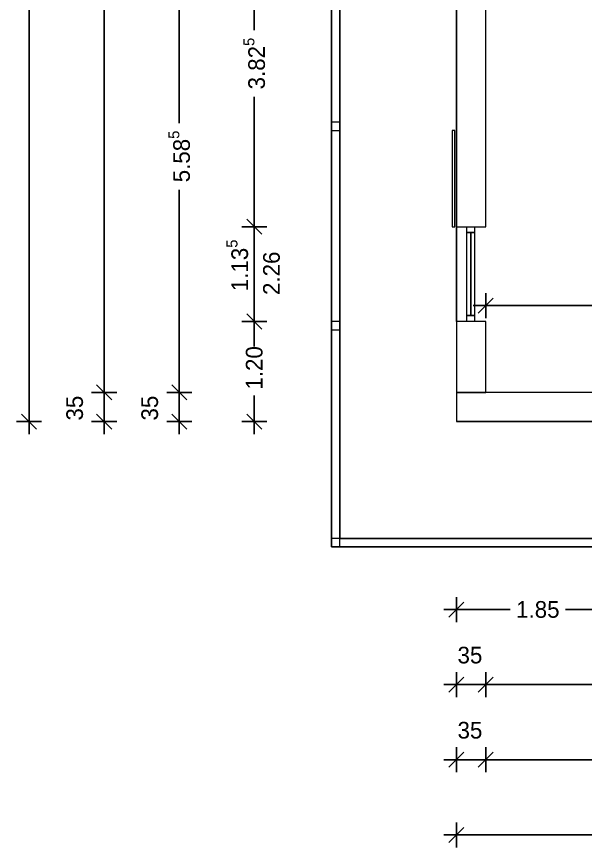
# Model space of a CAD drawing. Header units: metres. Extents: x 153.5 to 178.4, y 23.4 to 51.6.
# Drawn here: x 153.52 to 160.34, y 23.38 to 33.33 of the extents above; entities that cross this region are included whole.
import ezdxf

# ---------------------------------------------------------------- set-up
doc = ezdxf.new("R2010")
doc.units = ezdxf.units.M
doc.header["$XCLIPFRAME"] = 2
doc.header["$PDMODE"] = 65
doc.linetypes.add('AUSGEZOGEN', pattern=[0])
for name, color, linetype, lineweight in [('Fenster', 7, 'AUSGEZOGEN', 13), ('Fensterbank', 7, 'AUSGEZOGEN', 13), ('Standard', 7, 'AUSGEZOGEN', 25), ('Stütze Holz', 7, 'AUSGEZOGEN', 13), ('Verschattung', 7, 'AUSGEZOGEN', 13), ('Wand Holz tragend', 7, 'AUSGEZOGEN', 13)]:
    doc.layers.add(name, color=color, linetype=linetype, lineweight=lineweight)
doc.styles.add('Posterama Text Light', font='')
doc.styles.get('Posterama Text Light').set_extended_font_data('Posterama Text Light')
doc.dimstyles.new('DIMSTYLE_14', dxfattribs={"dimtxt": 0.2, "dimasz": 0.3, "dimexe": 0, "dimexo": 1e-06, "dimgap": 0.1, "dimtad": 0, "dimrnd": 0.005, "dimzin": 4, "dimdsep": 46, "dimtxsty": 'Posterama Text Light', "dimblk1": 'ALL_ML_STRICH', "dimblk2": 'ALL_ML_STRICH', "dimsah": 1, "dimcen": 0, "dimse1": 1, "dimse2": 1, "dimclrd": 7, "dimclre": 7, "dimclrt": 7, "dimadec": 0, "dimazin": 0, "dimtfac": 1, "dimtdec": 0, "dimtix": 1, "dimtmove": 2, "dimatfit": 3, "dimfxl": 0, "dimtzin": 0, "dimlwd": 0, "dimlwe": 18, "dimarcsym": 0})
doc.dimstyles.new('DIMSTYLE_3', dxfattribs={"dimtxt": 0.2, "dimasz": 0.3, "dimexe": 0, "dimexo": 1e-06, "dimgap": 0.1, "dimtad": 0, "dimdec": 3, "dimrnd": 0.005, "dimzin": 0, "dimdsep": 46, "dimtxsty": 'Posterama Text Light', "dimblk1": 'ALL_ML_STRICH', "dimblk2": 'ALL_ML_STRICH', "dimsah": 1, "dimcen": 0, "dimse1": 1, "dimse2": 1, "dimclrd": 7, "dimclre": 7, "dimclrt": 7, "dimadec": 0, "dimazin": 0, "dimtfac": 1, "dimtdec": 0, "dimtix": 1, "dimtmove": 2, "dimatfit": 3, "dimfxl": 0, "dimtzin": 0, "dimlwd": 0, "dimlwe": 25, "dimarcsym": 0})
doc.dimstyles.new('DIMSTYLE_4', dxfattribs={"dimtxt": 0.2, "dimasz": 0.3, "dimexe": 0, "dimexo": 1e-06, "dimgap": 0.1, "dimtad": 0, "dimrnd": 0.005, "dimzin": 0, "dimdsep": 46, "dimtxsty": 'Posterama Text Light', "dimblk1": 'ALL_ML_STRICH', "dimblk2": 'ALL_ML_STRICH', "dimsah": 1, "dimcen": 0, "dimse1": 1, "dimse2": 1, "dimclrd": 7, "dimclre": 7, "dimclrt": 7, "dimadec": 0, "dimazin": 0, "dimtfac": 1, "dimtdec": 0, "dimtix": 1, "dimtmove": 2, "dimatfit": 3, "dimfxl": 0, "dimtzin": 0, "dimlwd": 0, "dimlwe": 25, "dimarcsym": 0})
doc.dimstyles.new('DIMSTYLE_5', dxfattribs={"dimtxt": 0.2, "dimasz": 0.3, "dimexe": 0, "dimexo": 1e-06, "dimgap": 0.1, "dimtad": 0, "dimrnd": 0.005, "dimzin": 0, "dimdsep": 46, "dimtxsty": 'Posterama Text Light', "dimblk1": 'ALL_ML_STRICH', "dimblk2": 'ALL_ML_STRICH', "dimsah": 1, "dimcen": 0, "dimse1": 1, "dimse2": 1, "dimclrd": 7, "dimclre": 7, "dimclrt": 7, "dimadec": 0, "dimazin": 0, "dimtfac": 1, "dimtdec": 0, "dimtix": 1, "dimtmove": 2, "dimatfit": 3, "dimfxl": 0, "dimtzin": 0, "dimlwd": 0, "dimlwe": 25, "dimarcsym": 0})
doc.dimstyles.new('DIMSTYLE_6', dxfattribs={"dimtxt": 0.2, "dimasz": 0.3, "dimexe": 0, "dimexo": 1e-06, "dimgap": 0.1, "dimtad": 2, "dimdec": 1, "dimlfac": 100, "dimrnd": 0.5, "dimzin": 0, "dimdsep": 46, "dimtxsty": 'Posterama Text Light', "dimblk1": 'ALL_ML_STRICH', "dimblk2": 'ALL_ML_STRICH', "dimsah": 1, "dimcen": 0, "dimse1": 1, "dimse2": 1, "dimclrd": 7, "dimclre": 7, "dimclrt": 7, "dimadec": 0, "dimazin": 0, "dimtfac": 1, "dimtdec": 0, "dimtix": 1, "dimtmove": 2, "dimatfit": 3, "dimfxl": 0, "dimtvp": 1.2, "dimtzin": 0, "dimlwd": 0, "dimlwe": 25, "dimarcsym": 0})
doc.dimstyles.new('DIMSTYLE_7', dxfattribs={"dimtxt": 0.2, "dimasz": 0.3, "dimexe": 0, "dimexo": 1e-06, "dimgap": 0.1, "dimtad": 2, "dimdec": 1, "dimlfac": 100, "dimrnd": 0.5, "dimzin": 0, "dimdsep": 46, "dimtxsty": 'Posterama Text Light', "dimblk1": 'ALL_ML_STRICH', "dimblk2": 'ALL_ML_STRICH', "dimsah": 1, "dimcen": 0, "dimse1": 1, "dimse2": 1, "dimclrd": 7, "dimclre": 7, "dimclrt": 7, "dimadec": 0, "dimazin": 0, "dimtfac": 1, "dimtdec": 0, "dimtix": 1, "dimtmove": 2, "dimatfit": 3, "dimfxl": 0, "dimtvp": 1.2, "dimtzin": 0, "dimlwd": 0, "dimlwe": 25, "dimarcsym": 0})
doc.dimstyles.new('DIMSTYLE_9', dxfattribs={"dimtxt": 0.2, "dimasz": 0.3, "dimexe": 0, "dimexo": 1e-06, "dimgap": 0.1, "dimtad": 2, "dimdec": 3, "dimrnd": 0.005, "dimzin": 0, "dimdsep": 46, "dimtxsty": 'Posterama Text Light', "dimblk1": 'ALL_ML_STRICH', "dimblk2": 'ALL_ML_STRICH', "dimsah": 1, "dimcen": 0, "dimse1": 1, "dimse2": 1, "dimclrd": 7, "dimclre": 7, "dimclrt": 7, "dimadec": 0, "dimazin": 0, "dimtfac": 1, "dimtdec": 0, "dimtix": 1, "dimtmove": 2, "dimatfit": 3, "dimfxl": 0, "dimtzin": 0, "dimlwd": 0, "dimlwe": 25, "dimarcsym": 0})
picture_1 = doc.add_image_def('image1.jpg', size_in_pixel=(256, 256))
picture_2 = doc.add_image_def('image2.jpg', size_in_pixel=(256, 256))

# ---------------------------------------------------------------- blocks, each defined once
blk = doc.blocks.new('ALL_ML_STRICH')
at = {"color": 0, "linetype": 'ByBlock', "lineweight": -2}
for p, q in [((0, -0.5), (0, 0.5)), ((-1, 0), (0.5, 0)), ((-0.3, -0.3), (0.3, 0.3))]:
    blk.add_line(p, q, dxfattribs=at)
blk = doc.blocks.new('*D25')
at = {"layer": 'DEFPOINTS', "color": 7, "linetype": 'AUSGEZOGEN', "lineweight": 25, "transparency": 33554687}
for p in [(158.7978, 46.4848), (153.6732, 28.4819), (158.7978, 28.4819)]:
    blk.add_point(p, dxfattribs=at)
at = {"layer": 'Standard', "color": 7, "linetype": 'AUSGEZOGEN', "lineweight": -2, "transparency": 33554687}
for p, q in [((153.6732, 37.9821), (153.6732, 46.4848)), ((153.6732, 28.4819), (153.6732, 37.0421))]:
    blk.add_line(p, q, dxfattribs=at)
at = {"layer": 'Standard', "color": 7, "linetype": 'AUSGEZOGEN', "lineweight": 25, "transparency": 33554687, "xscale": 0.3, "yscale": 0.3, "zscale": 0.3}
for p, rotation in [((153.6732, 46.4848), 90), ((153.6732, 28.4819), 270)]:
    blk.add_blockref('ALL_ML_STRICH', p, dxfattribs=dict(at, rotation=rotation))
at = {"layer": 'Standard', "color": 7, "linetype": 'AUSGEZOGEN', "lineweight": 25, "transparency": 33554687, "insert": (153.6732, 37.5121), "char_height": 0.2, "width": 1.2, "attachment_point": 5, "rotation": 90, "style": 'Posterama Text Light'}
blk.add_mtext('\\A1;{\\A1;{18.00\\H0.132000;\\S5^ ;}}', dxfattribs=at)
blk = doc.blocks.new('*D26')
at = {"layer": 'DEFPOINTS', "color": 7, "linetype": 'AUSGEZOGEN', "lineweight": 25, "transparency": 33554687}
for p in [(158.7978, 28.4819), (172.7978, 28.4819), (158.7978, 23.53)]:
    blk.add_point(p, dxfattribs=at)
at = {"layer": 'Standard', "color": 7, "linetype": 'AUSGEZOGEN', "lineweight": -2, "transparency": 33554687}
for p, q in [((158.7978, 23.53), (165.4096, 23.53)), ((166.2096, 23.53), (172.7978, 23.53))]:
    blk.add_line(p, q, dxfattribs=at)
at = {"layer": 'Standard', "color": 7, "linetype": 'AUSGEZOGEN', "lineweight": 25, "transparency": 33554687, "xscale": 0.3, "yscale": 0.3, "zscale": 0.3, "rotation": 180}
blk.add_blockref('ALL_ML_STRICH', (158.7978, 23.53), dxfattribs=at)
at = {"layer": 'Standard', "color": 7, "linetype": 'AUSGEZOGEN', "lineweight": 25, "transparency": 33554687, "xscale": 0.3, "yscale": 0.3, "zscale": 0.3}
blk.add_blockref('ALL_ML_STRICH', (172.7978, 23.53), dxfattribs=at)
at = {"layer": 'Standard', "color": 7, "linetype": 'AUSGEZOGEN', "lineweight": 25, "transparency": 33554687, "insert": (165.8096, 23.53), "char_height": 0.2, "width": 1, "attachment_point": 5, "style": 'Posterama Text Light'}
blk.add_mtext('\\A1;{\\A1;{14.00\\H0.132000;\\S^ ;}}', dxfattribs=at)
blk = doc.blocks.new('*D28')
at = {"layer": 'DEFPOINTS', "color": 7, "linetype": 'AUSGEZOGEN', "lineweight": 25, "transparency": 33554687}
for p in [(159.1478, 28.8319), (158.7978, 28.4819), (158.7978, 25.33)]:
    blk.add_point(p, dxfattribs=at)
at = {"layer": 'Standard', "color": 7, "linetype": 'AUSGEZOGEN', "lineweight": -2, "transparency": 33554687}
blk.add_line((158.7978, 25.33), (159.1478, 25.33), dxfattribs=at)
at = {"layer": 'Standard', "color": 7, "linetype": 'AUSGEZOGEN', "lineweight": 25, "transparency": 33554687, "xscale": 0.3, "yscale": 0.3, "zscale": 0.3, "rotation": 180}
blk.add_blockref('ALL_ML_STRICH', (158.7978, 25.33), dxfattribs=at)
at = {"layer": 'Standard', "color": 7, "linetype": 'AUSGEZOGEN', "lineweight": 25, "transparency": 33554687, "xscale": 0.3, "yscale": 0.3, "zscale": 0.3}
blk.add_blockref('ALL_ML_STRICH', (159.1478, 25.33), dxfattribs=at)
at = {"layer": 'Standard', "color": 7, "linetype": 'AUSGEZOGEN', "lineweight": 25, "transparency": 33554687, "insert": (158.9592, 25.6828), "char_height": 0.2, "width": 0.8, "attachment_point": 5, "style": 'Posterama Text Light'}
blk.add_mtext('\\A1;{\\A1;{35\\H0.132000;\\S^ ;}}', dxfattribs=at)
blk = doc.blocks.new('*D29')
at = {"layer": 'DEFPOINTS', "color": 7, "linetype": 'AUSGEZOGEN', "lineweight": 25, "transparency": 33554687}
for p in [(159.1478, 28.8319), (165.6978, 28.8319), (159.1478, 25.33)]:
    blk.add_point(p, dxfattribs=at)
at = {"layer": 'Standard', "color": 7, "linetype": 'AUSGEZOGEN', "lineweight": -2, "transparency": 33554687}
for p, q in [((159.1478, 25.33), (162.1094, 25.33)), ((162.7694, 25.33), (165.6978, 25.33))]:
    blk.add_line(p, q, dxfattribs=at)
at = {"layer": 'Standard', "color": 7, "linetype": 'AUSGEZOGEN', "lineweight": 25, "transparency": 33554687, "xscale": 0.3, "yscale": 0.3, "zscale": 0.3, "rotation": 180}
blk.add_blockref('ALL_ML_STRICH', (159.1478, 25.33), dxfattribs=at)
at = {"layer": 'Standard', "color": 7, "linetype": 'AUSGEZOGEN', "lineweight": 25, "transparency": 33554687, "xscale": 0.3, "yscale": 0.3, "zscale": 0.3}
blk.add_blockref('ALL_ML_STRICH', (165.6978, 25.33), dxfattribs=at)
at = {"layer": 'Standard', "color": 7, "linetype": 'AUSGEZOGEN', "lineweight": 25, "transparency": 33554687, "insert": (162.4394, 25.33), "char_height": 0.2, "width": 0.8, "attachment_point": 5, "style": 'Posterama Text Light'}
blk.add_mtext('\\A1;{\\A1;{6.55\\H0.132000;\\S^ ;}}', dxfattribs=at)
blk = doc.blocks.new('*D36')
at = {"layer": 'DEFPOINTS', "color": 7, "linetype": 'AUSGEZOGEN', "lineweight": 25, "transparency": 33554687}
for p in [(159.1478, 28.8319), (158.7978, 28.4819), (158.7978, 24.43)]:
    blk.add_point(p, dxfattribs=at)
at = {"layer": 'Standard', "color": 7, "linetype": 'AUSGEZOGEN', "lineweight": -2, "transparency": 33554687}
blk.add_line((158.7978, 24.43), (159.1478, 24.43), dxfattribs=at)
at = {"layer": 'Standard', "color": 7, "linetype": 'AUSGEZOGEN', "lineweight": 25, "transparency": 33554687, "xscale": 0.3, "yscale": 0.3, "zscale": 0.3, "rotation": 180}
blk.add_blockref('ALL_ML_STRICH', (158.7978, 24.43), dxfattribs=at)
at = {"layer": 'Standard', "color": 7, "linetype": 'AUSGEZOGEN', "lineweight": 25, "transparency": 33554687, "xscale": 0.3, "yscale": 0.3, "zscale": 0.3}
blk.add_blockref('ALL_ML_STRICH', (159.1478, 24.43), dxfattribs=at)
at = {"layer": 'Standard', "color": 7, "linetype": 'AUSGEZOGEN', "lineweight": 25, "transparency": 33554687, "insert": (158.9592, 24.7828), "char_height": 0.2, "width": 0.8, "attachment_point": 5, "style": 'Posterama Text Light'}
blk.add_mtext('\\A1;{\\A1;{35\\H0.132000;\\S^ ;}}', dxfattribs=at)
blk = doc.blocks.new('*D37')
at = {"layer": 'DEFPOINTS', "color": 7, "linetype": 'AUSGEZOGEN', "lineweight": 25, "transparency": 33554687}
for p in [(159.1478, 28.8319), (172.4478, 28.8319), (159.1478, 24.43)]:
    blk.add_point(p, dxfattribs=at)
at = {"layer": 'Standard', "color": 7, "linetype": 'AUSGEZOGEN', "lineweight": -2, "transparency": 33554687}
for p, q in [((159.1478, 24.43), (165.4248, 24.43)), ((166.2248, 24.43), (172.4478, 24.43))]:
    blk.add_line(p, q, dxfattribs=at)
at = {"layer": 'Standard', "color": 7, "linetype": 'AUSGEZOGEN', "lineweight": 25, "transparency": 33554687, "xscale": 0.3, "yscale": 0.3, "zscale": 0.3, "rotation": 180}
blk.add_blockref('ALL_ML_STRICH', (159.1478, 24.43), dxfattribs=at)
at = {"layer": 'Standard', "color": 7, "linetype": 'AUSGEZOGEN', "lineweight": 25, "transparency": 33554687, "xscale": 0.3, "yscale": 0.3, "zscale": 0.3}
blk.add_blockref('ALL_ML_STRICH', (172.4478, 24.43), dxfattribs=at)
at = {"layer": 'Standard', "color": 7, "linetype": 'AUSGEZOGEN', "lineweight": 25, "transparency": 33554687, "insert": (165.8248, 24.43), "char_height": 0.2, "width": 1, "attachment_point": 5, "style": 'Posterama Text Light'}
blk.add_mtext('\\A1;{\\A1;{13.30\\H0.132000;\\S^ ;}}', dxfattribs=at)
blk = doc.blocks.new('*D46')
at = {"layer": 'DEFPOINTS', "color": 7, "linetype": 'AUSGEZOGEN', "lineweight": 25, "transparency": 33554687}
for p in [(158.7978, 28.4819), (160.6478, 28.4819), (158.7978, 26.23)]:
    blk.add_point(p, dxfattribs=at)
at = {"layer": 'Standard', "color": 7, "linetype": 'AUSGEZOGEN', "lineweight": -2, "transparency": 33554687}
for p, q in [((158.7978, 26.23), (159.4432, 26.23)), ((160.1032, 26.23), (160.6478, 26.23))]:
    blk.add_line(p, q, dxfattribs=at)
at = {"layer": 'Standard', "color": 7, "linetype": 'AUSGEZOGEN', "lineweight": 25, "transparency": 33554687, "xscale": 0.3, "yscale": 0.3, "zscale": 0.3, "rotation": 180}
blk.add_blockref('ALL_ML_STRICH', (158.7978, 26.23), dxfattribs=at)
at = {"layer": 'Standard', "color": 7, "linetype": 'AUSGEZOGEN', "lineweight": 25, "transparency": 33554687, "xscale": 0.3, "yscale": 0.3, "zscale": 0.3}
blk.add_blockref('ALL_ML_STRICH', (160.6478, 26.23), dxfattribs=at)
at = {"layer": 'Standard', "color": 7, "linetype": 'AUSGEZOGEN', "lineweight": 25, "transparency": 33554687, "insert": (159.7732, 26.23), "char_height": 0.2, "width": 0.8, "attachment_point": 5, "style": 'Posterama Text Light'}
blk.add_mtext('\\A1;{\\A1;{1.85\\H0.132000;\\S^ ;}}', dxfattribs=at)
blk = doc.blocks.new('*D57')
at = {"layer": 'DEFPOINTS', "color": 7, "linetype": 'AUSGEZOGEN', "lineweight": 25, "transparency": 33554687}
for p in [(159.1478, 28.8319), (154.5732, 28.4819), (158.7978, 28.4819)]:
    blk.add_point(p, dxfattribs=at)
at = {"layer": 'Standard', "color": 7, "linetype": 'AUSGEZOGEN', "lineweight": -2, "transparency": 33554687}
blk.add_line((154.5732, 28.4819), (154.5732, 28.8319), dxfattribs=at)
at = {"layer": 'Standard', "color": 7, "linetype": 'AUSGEZOGEN', "lineweight": 25, "transparency": 33554687, "xscale": 0.3, "yscale": 0.3, "zscale": 0.3}
for p, rotation in [((154.5732, 28.8319), 90), ((154.5732, 28.4819), 270)]:
    blk.add_blockref('ALL_ML_STRICH', p, dxfattribs=dict(at, rotation=rotation))
at = {"layer": 'Standard', "color": 7, "linetype": 'AUSGEZOGEN', "lineweight": 25, "transparency": 33554687, "insert": (154.2204, 28.6434), "char_height": 0.2, "width": 0.8, "attachment_point": 5, "rotation": 90, "style": 'Posterama Text Light'}
blk.add_mtext('\\A1;{\\A1;{35\\H0.132000;\\S^ ;}}', dxfattribs=at)
blk = doc.blocks.new('*D58')
at = {"layer": 'DEFPOINTS', "color": 7, "linetype": 'AUSGEZOGEN', "lineweight": 25, "transparency": 33554687}
for p in [(159.1478, 46.1348), (154.5732, 28.8319), (159.1478, 28.8319)]:
    blk.add_point(p, dxfattribs=at)
at = {"layer": 'Standard', "color": 7, "linetype": 'AUSGEZOGEN', "lineweight": -2, "transparency": 33554687}
for p, q in [((154.5732, 38.0094), (154.5732, 46.1348)), ((154.5732, 28.8319), (154.5732, 37.0694))]:
    blk.add_line(p, q, dxfattribs=at)
at = {"layer": 'Standard', "color": 7, "linetype": 'AUSGEZOGEN', "lineweight": 25, "transparency": 33554687, "xscale": 0.3, "yscale": 0.3, "zscale": 0.3}
for p, rotation in [((154.5732, 46.1348), 90), ((154.5732, 28.8319), 270)]:
    blk.add_blockref('ALL_ML_STRICH', p, dxfattribs=dict(at, rotation=rotation))
at = {"layer": 'Standard', "color": 7, "linetype": 'AUSGEZOGEN', "lineweight": 25, "transparency": 33554687, "insert": (154.5732, 37.5394), "char_height": 0.2, "width": 1.2, "attachment_point": 5, "rotation": 90, "style": 'Posterama Text Light'}
blk.add_mtext('\\A1;{\\A1;{17.30\\H0.132000;\\S5^ ;}}', dxfattribs=at)
blk = doc.blocks.new('*D68')
at = {"layer": 'DEFPOINTS', "color": 7, "linetype": 'AUSGEZOGEN', "lineweight": 25, "transparency": 33554687}
for p in [(158.7978, 29.6815), (156.3732, 28.4819), (158.7978, 28.4819)]:
    blk.add_point(p, dxfattribs=at)
at = {"layer": 'Standard', "color": 7, "linetype": 'AUSGEZOGEN', "lineweight": -2, "transparency": 33554687}
for p, q in [((156.3732, 29.4559), (156.3732, 29.6815)), ((156.3732, 28.4819), (156.3732, 28.7959))]:
    blk.add_line(p, q, dxfattribs=at)
at = {"layer": 'Standard', "color": 7, "linetype": 'AUSGEZOGEN', "lineweight": 25, "transparency": 33554687, "xscale": 0.3, "yscale": 0.3, "zscale": 0.3}
for p, rotation in [((156.3732, 29.6815), 90), ((156.3732, 28.4819), 270)]:
    blk.add_blockref('ALL_ML_STRICH', p, dxfattribs=dict(at, rotation=rotation))
at = {"layer": 'Standard', "color": 7, "linetype": 'AUSGEZOGEN', "lineweight": 25, "transparency": 33554687, "insert": (156.3732, 29.1259), "char_height": 0.2, "width": 0.8, "attachment_point": 5, "rotation": 90, "style": 'Posterama Text Light'}
blk.add_mtext('\\A1;{\\A1;{1.20\\H0.132000;\\S^ ;}}', dxfattribs=at)
blk = doc.blocks.new('*D69')
at = {"layer": 'DEFPOINTS', "color": 7, "linetype": 'AUSGEZOGEN', "lineweight": 25, "transparency": 33554687}
for p in [(158.7978, 30.8165), (156.3732, 29.6815), (158.7978, 29.6815)]:
    blk.add_point(p, dxfattribs=at)
at = {"layer": 'Standard', "color": 7, "linetype": 'AUSGEZOGEN', "lineweight": -2, "transparency": 33554687}
blk.add_line((156.3732, 29.6815), (156.3732, 30.8165), dxfattribs=at)
at = {"layer": 'Standard', "color": 7, "linetype": 'AUSGEZOGEN', "lineweight": 25, "transparency": 33554687, "xscale": 0.3, "yscale": 0.3, "zscale": 0.3}
for p, rotation in [((156.3732, 30.8165), 90), ((156.3732, 29.6815), 270)]:
    blk.add_blockref('ALL_ML_STRICH', p, dxfattribs=dict(at, rotation=rotation))
at = {"layer": 'Standard', "color": 7, "linetype": 'AUSGEZOGEN', "lineweight": 25, "transparency": 33554687, "insert": (156.1704, 30.3537), "char_height": 0.2, "width": 1, "attachment_point": 5, "rotation": 90, "style": 'Posterama Text Light'}
blk.add_mtext('\\A1;{\\A1;{1.13\\H0.132000;\\S5^ ;}}', dxfattribs=at)
at = {"layer": 'Standard', "color": 7, "linetype": 'AUSGEZOGEN', "lineweight": 25, "transparency": 33554687, "insert": (156.4788, 29.9989), "char_height": 0.2, "width": 0.01, "attachment_point": 1, "rotation": 90, "line_spacing_factor": 0.60241, "style": 'Posterama Text Light'}
blk.add_mtext('\\A1;{2.26\\H0.132000;\\S^ ;}', dxfattribs=at)
blk = doc.blocks.new('*D70')
at = {"layer": 'DEFPOINTS', "color": 7, "linetype": 'AUSGEZOGEN', "lineweight": 25, "transparency": 33554687}
for p in [(158.7978, 34.6423), (156.3732, 30.8165), (158.7978, 30.8165)]:
    blk.add_point(p, dxfattribs=at)
at = {"layer": 'Standard', "color": 7, "linetype": 'AUSGEZOGEN', "lineweight": -2, "transparency": 33554687}
for p, q in [((156.3732, 33.1719), (156.3732, 34.6423)), ((156.3732, 30.8165), (156.3732, 32.3719))]:
    blk.add_line(p, q, dxfattribs=at)
at = {"layer": 'Standard', "color": 7, "linetype": 'AUSGEZOGEN', "lineweight": 25, "transparency": 33554687, "xscale": 0.3, "yscale": 0.3, "zscale": 0.3}
for p, rotation in [((156.3732, 34.6423), 90), ((156.3732, 30.8165), 270)]:
    blk.add_blockref('ALL_ML_STRICH', p, dxfattribs=dict(at, rotation=rotation))
at = {"layer": 'Standard', "color": 7, "linetype": 'AUSGEZOGEN', "lineweight": 25, "transparency": 33554687, "insert": (156.3732, 32.7719), "char_height": 0.2, "width": 1, "attachment_point": 5, "rotation": 90, "style": 'Posterama Text Light'}
blk.add_mtext('\\A1;{\\A1;{3.82\\H0.132000;\\S5^ ;}}', dxfattribs=at)
blk = doc.blocks.new('*D93')
at = {"layer": 'DEFPOINTS', "color": 7, "linetype": 'AUSGEZOGEN', "lineweight": 25, "transparency": 33554687}
for p in [(159.1478, 28.8319), (155.4732, 28.4819), (158.7978, 28.4819)]:
    blk.add_point(p, dxfattribs=at)
at = {"layer": 'Standard', "color": 7, "linetype": 'AUSGEZOGEN', "lineweight": -2, "transparency": 33554687}
blk.add_line((155.4732, 28.4819), (155.4732, 28.8319), dxfattribs=at)
at = {"layer": 'Standard', "color": 7, "linetype": 'AUSGEZOGEN', "lineweight": 25, "transparency": 33554687, "xscale": 0.3, "yscale": 0.3, "zscale": 0.3}
for p, rotation in [((155.4732, 28.8319), 90), ((155.4732, 28.4819), 270)]:
    blk.add_blockref('ALL_ML_STRICH', p, dxfattribs=dict(at, rotation=rotation))
at = {"layer": 'Standard', "color": 7, "linetype": 'AUSGEZOGEN', "lineweight": 25, "transparency": 33554687, "insert": (155.1204, 28.6434), "char_height": 0.2, "width": 0.8, "attachment_point": 5, "rotation": 90, "style": 'Posterama Text Light'}
blk.add_mtext('\\A1;{\\A1;{35\\H0.132000;\\S^ ;}}', dxfattribs=at)
blk = doc.blocks.new('*D94')
at = {"layer": 'DEFPOINTS', "color": 7, "linetype": 'AUSGEZOGEN', "lineweight": 25, "transparency": 33554687}
for p in [(159.1478, 34.4148), (155.4732, 28.8319), (159.1478, 28.8319)]:
    blk.add_point(p, dxfattribs=at)
at = {"layer": 'Standard', "color": 7, "linetype": 'AUSGEZOGEN', "lineweight": -2, "transparency": 33554687}
for p, q in [((155.4732, 32.059), (155.4732, 34.4148)), ((155.4732, 28.8319), (155.4732, 31.259))]:
    blk.add_line(p, q, dxfattribs=at)
at = {"layer": 'Standard', "color": 7, "linetype": 'AUSGEZOGEN', "lineweight": 25, "transparency": 33554687, "xscale": 0.3, "yscale": 0.3, "zscale": 0.3}
for p, rotation in [((155.4732, 34.4148), 90), ((155.4732, 28.8319), 270)]:
    blk.add_blockref('ALL_ML_STRICH', p, dxfattribs=dict(at, rotation=rotation))
at = {"layer": 'Standard', "color": 7, "linetype": 'AUSGEZOGEN', "lineweight": 25, "transparency": 33554687, "insert": (155.4732, 31.659), "char_height": 0.2, "width": 1, "attachment_point": 5, "rotation": 90, "style": 'Posterama Text Light'}
blk.add_mtext('\\A1;{\\A1;{5.58\\H0.132000;\\S5^ ;}}', dxfattribs=at)
blk = doc.blocks.new('*D114')
at = {"layer": 'DEFPOINTS', "color": 7, "linetype": 'AUSGEZOGEN', "lineweight": 25, "transparency": 33554687}
for p in [(159.1478, 34.4148), (163.6978, 33.1598), (159.1478, 29.8722)]:
    blk.add_point(p, dxfattribs=at)
at = {"layer": 'Standard', "color": 7, "linetype": 'AUSGEZOGEN', "lineweight": -2, "transparency": 33554687}
for p, q in [((159.1478, 29.8722), (161.1108, 29.8722)), ((161.7708, 29.8722), (163.6978, 29.8722))]:
    blk.add_line(p, q, dxfattribs=at)
at = {"layer": 'Standard', "color": 7, "linetype": 'AUSGEZOGEN', "lineweight": 25, "transparency": 33554687, "xscale": 0.3, "yscale": 0.3, "zscale": 0.3, "rotation": 180}
blk.add_blockref('ALL_ML_STRICH', (159.1478, 29.8722), dxfattribs=at)
at = {"layer": 'Standard', "color": 7, "linetype": 'AUSGEZOGEN', "lineweight": 25, "transparency": 33554687, "xscale": 0.3, "yscale": 0.3, "zscale": 0.3}
blk.add_blockref('ALL_ML_STRICH', (163.6978, 29.8722), dxfattribs=at)
at = {"layer": 'Standard', "color": 7, "linetype": 'AUSGEZOGEN', "lineweight": 25, "transparency": 33554687, "insert": (161.4408, 29.8722), "char_height": 0.2, "width": 0.8, "attachment_point": 5, "style": 'Posterama Text Light'}
blk.add_mtext('\\A1;{\\A1;{4.55\\H0.132000;\\S^ ;}}', dxfattribs=at)

msp = doc.modelspace()

# ---------------------------------------------------------------- linework, layer by layer
at = {"layer": 'Fenster', "transparency": 33554687}
for points in [[(158.9228, 30.7465), (158.9228, 30.8165), (159.0148, 30.8165), (159.0148, 30.7465), (158.9228, 30.7465)], [(158.9228, 29.7515), (158.9228, 30.7465), (159.0148, 30.7465), (159.0148, 29.7515), (158.9228, 29.7515)], [(158.9228, 29.6815), (158.9228, 29.7515), (159.0148, 29.7515), (159.0148, 29.6815), (158.9228, 29.6815)]]:
    msp.add_lwpolyline(points, close=True, dxfattribs=at)
msp.add_3dface([(158.9688, 29.7515, 3.24), (158.9688, 30.7465, 3.24), (158.9688, 30.7465, 5.36), (158.9688, 29.7515, 5.36)], dxfattribs=at)
at = {"layer": 'Fensterbank', "color": 7, "linetype": 'AUSGEZOGEN', "lineweight": 18, "transparency": 33554687}
msp.add_line((158.7978, 29.6815), (158.7978, 30.8165), dxfattribs=at)
at = {"layer": 'Standard', "color": 1, "linetype": 'AUSGEZOGEN', "lineweight": 25, "transparency": 33554687}
for points in [[(157.2978, 26.9819), (157.2978, 47.9848), (174.2978, 47.9848), (174.2978, 26.9819), (157.2978, 26.9819)], [(157.3978, 27.0819), (157.3978, 47.8848), (174.1978, 47.8848), (174.1978, 27.0819), (157.3978, 27.0819)]]:
    msp.add_lwpolyline(points, close=True, dxfattribs=at)
at = {"layer": 'Verschattung', "transparency": 33554687}
msp.add_lwpolyline([(158.7478, 31.9715), (158.7478, 30.8165), (158.7778, 30.8165), (158.7778, 31.9715), (158.7478, 31.9715)], close=True, dxfattribs=at)

# ---------------------------------------------------------------- dimensions: what is measured, and where the dimension line sits
at = {"layer": 'Standard', "color": 7, "linetype": 'AUSGEZOGEN', "lineweight": 25, "transparency": 33554687}
for base, p1, p2, dimstyle, picture, middle in [((153.6732, 46.4848), (158.7978, 28.4819), (158.7978, 46.4848), 'DIMSTYLE_3', '*D25', (153.6732, 37.5121)), ((154.5732, 46.1348), (159.1478, 28.8319), (159.1478, 46.1348), 'DIMSTYLE_3', '*D58', (154.5732, 37.5394)), ((156.3732, 34.6423), (158.7978, 30.8165), (158.7978, 34.6423), 'DIMSTYLE_3', '*D70', (156.3732, 32.7719)), ((155.4732, 34.4148), (159.1478, 28.8319), (159.1478, 34.4148), 'DIMSTYLE_3', '*D94', (155.4732, 31.659)), ((156.3732, 29.6815), (158.7978, 28.4819), (158.7978, 29.6815), 'DIMSTYLE_5', '*D68', (156.3732, 29.1259)), ((154.5732, 28.8319), (158.7978, 28.4819), (159.1478, 28.8319), 'DIMSTYLE_7', '*D57', (154.2204, 28.6434)), ((155.4732, 28.8319), (158.7978, 28.4819), (159.1478, 28.8319), 'DIMSTYLE_7', '*D93', (155.1204, 28.6434))]:
    dim = msp.add_linear_dim(base=base, p1=p1, p2=p2, angle=90, dimstyle=dimstyle, override={"dimpost": '<>', "dimclrd": 7, "dimclre": 7, "dimclrt": 7, "dimlwd": 0, "dimlwe": 25}, dxfattribs=at)
    dim.commit()
    dim.dimension.update_dxf_attribs({"geometry": picture, "text_midpoint": middle, "dimtype": 160})
for base, p1, p2, dimstyle, picture, middle in [((163.6978, 29.8722), (159.1478, 34.4148), (163.6978, 33.1598), 'DIMSTYLE_14', '*D114', (161.4408, 29.8722)), ((159.1478, 25.33), (158.7978, 28.4819), (159.1478, 28.8319), 'DIMSTYLE_6', '*D28', (158.9592, 25.6828)), ((159.1478, 24.43), (158.7978, 28.4819), (159.1478, 28.8319), 'DIMSTYLE_7', '*D36', (158.9592, 24.7828)), ((165.6978, 25.33), (159.1478, 28.8319), (165.6978, 28.8319), 'DIMSTYLE_5', '*D29', (162.4394, 25.33)), ((172.4478, 24.43), (159.1478, 28.8319), (172.4478, 28.8319), 'DIMSTYLE_5', '*D37', (165.8248, 24.43)), ((172.7978, 23.53), (158.7978, 28.4819), (172.7978, 28.4819), 'DIMSTYLE_4', '*D26', (165.8096, 23.53)), ((160.6478, 26.23), (158.7978, 28.4819), (160.6478, 28.4819), 'DIMSTYLE_5', '*D46', (159.7732, 26.23))]:
    dim = msp.add_linear_dim(base=base, p1=p1, p2=p2, dimstyle=dimstyle, override={"dimpost": '<>', "dimclrd": 7, "dimclre": 7, "dimclrt": 7, "dimlwd": 0, "dimlwe": 25}, dxfattribs=at)
    dim.commit()
    dim.dimension.update_dxf_attribs({"geometry": picture, "text_midpoint": middle, "dimtype": 160})
dim = msp.add_linear_dim(base=(156.3732, 30.8165), p1=(158.7978, 29.6815), p2=(158.7978, 30.8165), angle=90, text='<>\\X\\A1;{2.26\\H0.132000;\\S^ ;}', dimstyle='DIMSTYLE_9', override={"dimpost": '<>', "dimclrd": 7, "dimclre": 7, "dimclrt": 7, "dimlwd": 0, "dimlwe": 25}, dxfattribs=at)
dim.commit()
dim.dimension.update_dxf_attribs({"geometry": '*D69', "text_midpoint": (156.1704, 30.3537), "dimtype": 160})

# ---------------------------------------------------------------- pictures from other files: only their frames are drawn
at = {"layer": 'Stütze Holz', "lineweight": 18, "transparency": 33554687}
image = msp.add_image(picture_2, insert=(157.2978, 31.9715), size_in_units=(0.381, 0.381), dxfattribs=at)
image.set_boundary_path([(66.7, 255.5), (66.7, 188.3), (-0.5, 188.3), (-0.5, 255.5), (66.7, 255.5)])
image = msp.add_image(picture_2, insert=(157.2978, 29.5815), size_in_units=(0.381, 0.381), dxfattribs=at)
image.set_boundary_path([(66.7, 255.5), (66.7, 188.3), (-0.5, 188.3), (-0.5, 255.5), (66.7, 255.5)])
image = msp.add_image(picture_2, insert=(157.2978, 26.9819), size_in_units=(0.381, 0.381), dxfattribs=at)
image.set_boundary_path([(66.7, 255.5), (66.7, 188.3), (-0.5, 188.3), (-0.5, 255.5), (66.7, 255.5)])
at = {"layer": 'Wand Holz tragend', "color": 1, "linetype": 'AUSGEZOGEN', "lineweight": 18, "transparency": 33554687}
image = msp.add_image(picture_1, insert=(158.7978, 46.4848), size_in_units=(2.56, 2.56), rotation=-90, dxfattribs=at)
image.set_boundary_path([(1183.75, 255.5), (1566.326, 255.5), (1566.326, 220.5), (1183.75, 220.5), (1183.75, 255.5), (942.29, 255.5), (1070.25, 255.5), (1070.25, 220.5), (942.29, 220.5), (942.29, 255.5), (1679.826, 255.5), (1764.786, 255.5), (1764.786, 220.5), (1679.826, 220.5), (1679.826, 255.5), (233, 255.5), (352.807, 255.5), (352.807, 220.5), (233, 220.5), (233, 255.5), (-0.5, 255.5), (119.5, 255.5), (119.5, 220.5), (-0.5, 220.5), (-0.5, 255.5), (466.307, 220.5), (466.307, 255.5), (828.79, 255.5), (828.79, 220.5), (466.307, 220.5), (-0.5, 255.5), (233, 255.5), (1679.826, 255.5), (942.29, 255.5), (1183.75, 255.5)])
image = msp.add_image(picture_1, insert=(158.7978, 28.4819), size_in_units=(2.56, 2.56), dxfattribs=at)
image.set_boundary_path([(567, 255.5), (832, 255.5), (832, 220.5), (567, 220.5), (567, 255.5), (945.5, 255.5), (1101, 255.5), (1101, 220.5), (945.5, 220.5), (945.5, 255.5), (1399.5, 220.5), (1214.5, 220.5), (1214.5, 255.5), (1399.5, 255.5), (1399.5, 220.5), (298, 255.5), (453.5, 255.5), (453.5, 220.5), (298, 220.5), (298, 255.5), (-0.5, 255.5), (184.5, 255.5), (184.5, 220.5), (-0.5, 220.5), (-0.5, 255.5), (298, 255.5), (1399.5, 220.5), (945.5, 255.5), (567, 255.5)])

doc.saveas('drawing.dxf')
